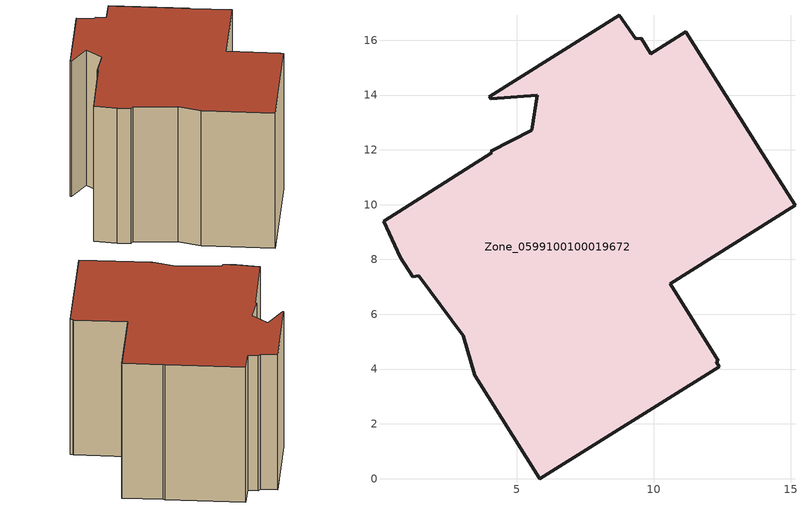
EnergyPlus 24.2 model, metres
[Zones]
Zone_0599100100019672
 floor ground (C_G): 3.47,3.78 3.04,5.21 1.43,7.41 1.21,7.37 0.76,8.09 0.14,9.39 4.09,11.9 4.06,11.95 5.55,12.71 5.74,13.98 4.05,13.87 4,13.95 8.75,16.91 9.35,16.05 9.54,16.07 9.89,15.52 11.17,16.31 13.78,12.16 13.83,12.08 15.16,9.97 10.61,7.11 12.35,4.3 12.29,4.27 12.39,4.09 5.84,0 z0
 wall outside (C_F): 5.84,0 12.39,4.09 12.29,4.27 12.35,4.3 10.61,7.11 15.16,9.97 13.83,12.08 13.78,12.16 11.17,16.31 9.89,15.52 9.54,16.07 9.35,16.05 8.75,16.91 4,13.95 4.05,13.87 5.74,13.98 5.55,12.71 4.06,11.95 4.09,11.9 0.14,9.39 0.76,8.09 1.21,7.37 1.43,7.41 3.04,5.21 3.47,3.78 5.84,0 z0:9.19
 roof outside (C_R): 3.04,5.21 3.47,3.78 5.84,0 12.39,4.09 12.29,4.27 12.35,4.3 10.61,7.11 15.16,9.97 13.83,12.08 13.78,12.16 11.17,16.31 9.89,15.52 9.54,16.07 9.35,16.05 8.75,16.91 4,13.95 4.05,13.87 5.74,13.98 5.55,12.71 4.06,11.95 4.09,11.9 0.14,9.39 0.76,8.09 1.21,7.37 1.43,7.41 z9.19
[BUILDING]
Pand.0599100100019672: North Axis=0; Terrain=City; Loads Convergence Tolerance Value=0.04; Temperature Convergence Tolerance Value=0.4; Solar Distribution=FullExterior; Maximum Number of Warmup Days=25; Minimum Number of Warmup Days=1
[Site:Location]
Rotterdam.The.Hague.AP_ZH_NLD Design_Conditions: Latitude=51.96; Longitude=4.45; Time Zone=1; Elevation=-4.5
[SITE:GROUNDTEMPERATURE:BUILDINGSURFACE]
18, 18, 18, 18, 18, 18, 18, 18, 18, 18, 18, 18
[MATERIAL] Thermal Absorptance=0.9; Solar Absorptance=0.7; Visible Absorptance=0.7
Name | Roughness | Thickness | Conductivity | Density | Specific Heat
G.D.2015-2018 | MediumSmooth | 0.15 | 0.0428571 | 540 | 1210
F.D.2015-2018 | Rough | 0.3 | 0.0666667 | 1920 | 840
R.D.2015-2018 | MediumRough | 0.2 | 0.0333333 | 1500 | 1000
[CONSTRUCTION]
C_G: G.D.2015-2018
C_F: F.D.2015-2018
C_R: R.D.2015-2018
[ZONE]
Zone_0599100100019672: Type=1; Multiplier=1; Ceiling Height=Autocalculate; Volume=Autocalculate; Floor Area=autocalculate; Part of Total Floor Area=Yes
[ZONEINFILTRATION:DESIGNFLOWRATE]
Infil_Zone_0599100100019672: Zone or ZoneList or Space or SpaceList=Zone_0599100100019672; Schedule=AlwaysOn; Design Flow Rate Calculation Method=Flow/Area; Flow Rate per Floor Area=0.0021; Constant Term Coefficient=1; Temperature Term Coefficient=0; Velocity Term Coefficient=0; Velocity Squared Term Coefficient=0
[HVACTEMPLATE:ZONE:IDEALLOADSAIRSYSTEM]
Zone_0599100100019672: Maximum Heating Supply Air Temperature=50; Minimum Cooling Supply Air Temperature=13; Maximum Heating Supply Air Humidity Ratio=0.0156; Minimum Cooling Supply Air Humidity Ratio=0.0077; Heating Limit=NoLimit; Cooling Limit=NoLimit; Dehumidification Control Type=ConstantSensibleHeatRatio; Cooling Sensible Heat Ratio=0.7; Dehumidification Setpoint=60; Humidification Control Type=None; Humidification Setpoint=30; Outdoor Air Method=None; Outdoor Air Flow Rate per Person=0.00944; Outdoor Air Flow Rate per Zone Floor Area=0; Outdoor Air Flow Rate per Zone=0; Demand Controlled Ventilation Type=None; Outdoor Air Economizer Type=NoEconomizer; Heat Recovery Type=None; Sensible Heat Recovery Effectiveness=0.7; Latent Heat Recovery Effectiveness=0.65
[ZONECONTROL:THERMOSTAT]
ThermostatControl_Zone_0599100100019672: Zone or ZoneList=Zone_0599100100019672; Control Type Schedule=DualSetpointControlType; Control 1=Thermostat_Zone_0599100100019672; Temperature Difference Between Cutout And Setpoint=0
[THERMOSTATSETPOINT:DUALSETPOINT]
Thermostat_Zone_0599100100019672: Heating Setpoint Temperature Schedule=HeatingSetpoint_Zone_0599100100019672; Cooling Setpoint Temperature Schedule=CoolingSetpoint_Zone_0599100100019672
[SCHEDULE:COMPACT]
HeatingSetpoint_Zone_0599100100019672: Through: 12/31, For: AllDays, Until: 24:00, 21
CoolingSetpoint_Zone_0599100100019672: Through: 12/31, For: AllDays, Until: 24:00, 24
DualSetpointControlType: Through: 12/31, For: AllDays, Until: 24:00, 4
AlwaysOn: Through: 12/31, For: AllDays, Until: 24:00, 1
